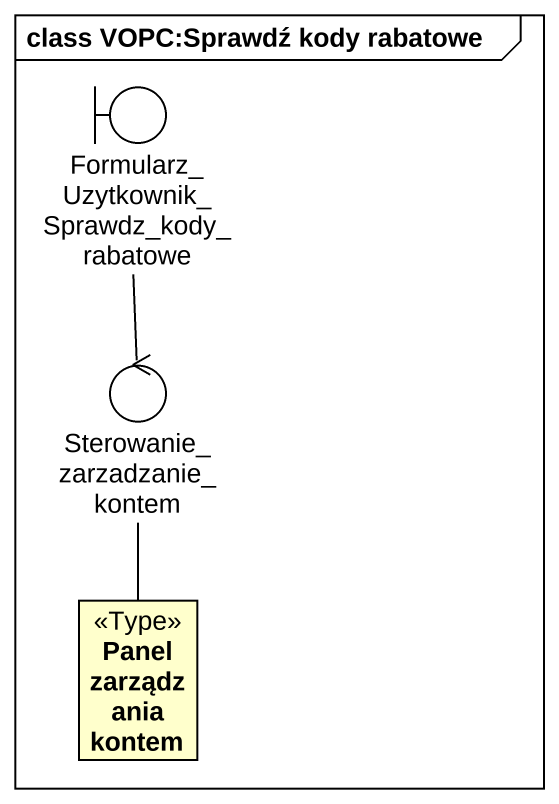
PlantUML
@startuml
mainframe class VOPC:Sprawdź kody rabatowe
allowmixing
hide circle
hide empty members
boundary "Formularz_Uzytkownik_Sprawdz_kody_rabatowe" as Formularz_Uzytkownik
control "Sterowanie_zarzadzanie_kontem" as Sterowanie_zarzadzanie
class "Panel zarządzania kontem" as Panel_zarządzania_kontem <<Type>>
Sterowanie_zarzadzanie -up- Formularz_Uzytkownik
Panel_zarządzania_kontem -up- Sterowanie_zarzadzanie
@enduml
